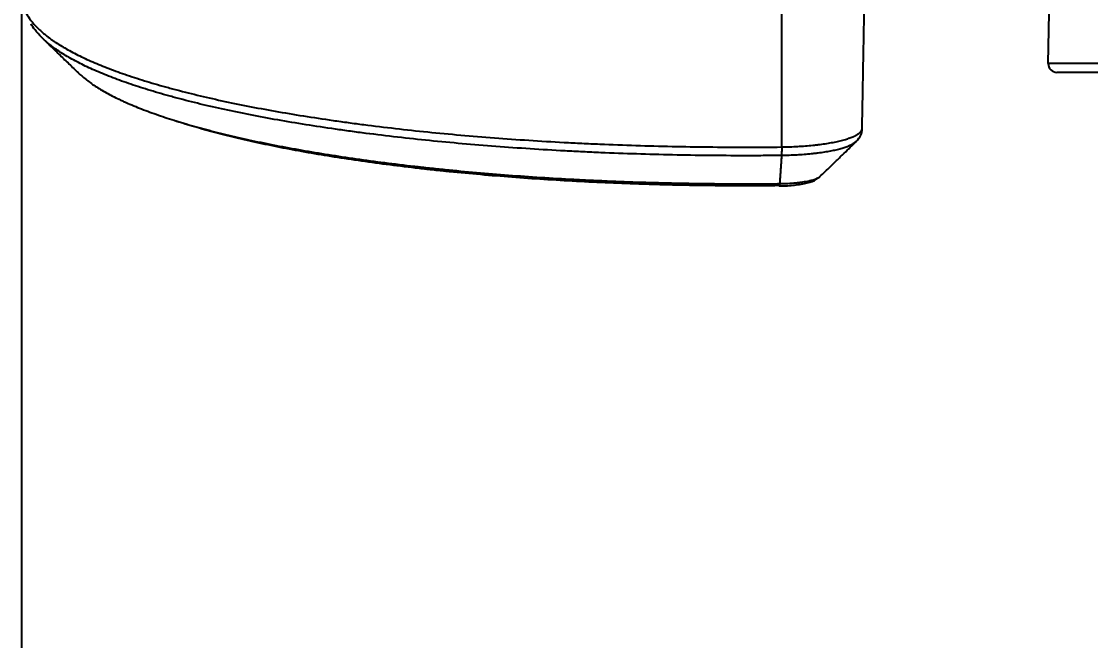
# Model space of a CAD drawing. Extents: x 86520 to 160660, y -2551 to 2752.
# Drawn here: x 89778.67 to 89815.45, y 1529.19 to 1550.51 of the extents above; entities that cross this region are included whole.
import ezdxf

# ---------------------------------------------------------------- set-up
doc = ezdxf.new("R2010")
doc.units = 0
doc.header["$LTSCALE"] = 10
doc.header["$MEASUREMENT"] = 0
doc.layers.get('DEFPOINTS').update_dxf_attribs({"linetype": 'CONTINUOUS'})
doc.layers.add('1', color=7, linetype='CONTINUOUS')
doc.dimstyles.new('경보기_스탈', dxfattribs={"dimtxt": 3.15, "dimasz": 2.5, "dimexe": 1, "dimexo": 1, "dimgap": 1, "dimtad": 1, "dimtoh": 1, "dimdec": 3, "dimzin": 1, "dimtxsty": 'STANDARD', "dimcen": 0, "dimclrd": 2, "dimclre": 2, "dimclrt": 4, "dimazin": 3, "dimtp": 0.1, "dimtm": 0.1, "dimtfac": 1, "dimtdec": 3, "dimtmove": 0, "dimatfit": 3})

# ---------------------------------------------------------------- blocks, each defined once
blk = doc.blocks.new('*D459')
at = {"layer": '1', "color": 1, "linetype": 'CONTINUOUS'}
for p, q in [((89778.667, 1552.028), (89778.667, 1458.244)), ((90217.647, 1548.054), (90217.647, 1458.244)), ((89793.667, 1463.244), (90202.647, 1463.244))]:
    blk.add_line(p, q, dxfattribs=at)
for points in [[(89793.667, 1465.744), (89793.667, 1460.744), (89778.667, 1463.244)], [(90202.647, 1465.744), (90202.647, 1460.744), (90217.647, 1463.244)]]:
    blk.add_solid(points, dxfattribs=at)
at = {"layer": 'DEFPOINTS', "color": 0, "linetype": 'CONTINUOUS'}
for p in [(89778.667, 1553.028), (90217.647, 1549.054), (90217.647, 1463.244)]:
    blk.add_point(p, dxfattribs=at)
at = {"layer": '1', "color": 2, "linetype": 'CONTINUOUS', "insert": (90008.262, 1475.744), "char_height": 15, "attachment_point": 5}
blk.add_mtext('439', dxfattribs=at)

msp = doc.modelspace()

# ---------------------------------------------------------------- linework, layer by layer
at = {"layer": '1', "color": 7, "linetype": 'CONTINUOUS'}
for p, q in [((89813.9935, 1549.0618), (89814.3076, 1567.0549)), ((89833.9904, 1548.7566), (89814.2934, 1548.7566))]:
    msp.add_line(p, q, dxfattribs=at)
msp.add_arc((89814.2934, 1549.0566), 0.3, 179, 270, dxfattribs=at)
msp.add_ellipse((89833.9964, 1549.0566), major_axis=(-20.003, 0.0052), ratio=0.000262, start_param=4.712689, end_param=6.2831808, dxfattribs=at)
for points, knots in [([(89778.7007, 1551.2472), (89778.706, 1551.1839), (89778.7169, 1551.1209), (89778.7563, 1550.9714), (89778.823, 1550.7988), (89778.9856, 1550.5422), (89779.21, 1550.2874), (89779.401, 1550.1185), (89779.56, 1549.9923), (89779.6434, 1549.9292), (89779.7328, 1549.8663), (89779.7938, 1549.8244), (89779.8249, 1549.8035), (89779.9837, 1549.699), (89780.2571, 1549.5338), (89780.5687, 1549.3724), (89780.8992, 1549.213), (89781.0739, 1549.1345), (89781.4421, 1548.9798), (89781.8289, 1548.8273), (89782.4649, 1548.6046), (89782.9264, 1548.4599), (89783.2868, 1548.3528), (89783.4093, 1548.3174), (89783.5967, 1548.2645), (89783.6598, 1548.247), (89783.7868, 1548.2121), (89784.1069, 1548.1253), (89784.7056, 1547.973), (89785.2697, 1547.8434), (89785.8499, 1547.7168), (89786.1481, 1547.655), (89786.7608, 1547.5348), (89787.0738, 1547.4766), (89787.7132, 1547.3635), (89788.3658, 1547.2537), (89789.0446, 1547.1505), (89789.5635, 1547.0756), (89789.7381, 1547.0511), (89790.0025, 1547.0151), (89790.0911, 1547.0032), (89790.269, 1546.9796), (89790.3581, 1546.968), (89790.8053, 1546.9106), (89791.5293, 1546.8224), (89792.2699, 1546.7423), (89793.393, 1546.6284), (89794.1583, 1546.5608), (89795.3311, 1546.4706), (89796.1212, 1546.4149), (89796.928, 1546.3672), (89797.4375, 1546.3399), (89797.5397, 1546.3346), (89797.7445, 1546.3241), (89797.8473, 1546.3191), (89798.1557, 1546.3042), (89798.3615, 1546.2949), (89798.9798, 1546.2685), (89799.393, 1546.2531), (89800.2212, 1546.2271), (89800.6363, 1546.2161), (89801.4685, 1546.1985), (89802.3026, 1546.1851), (89803.1407, 1546.1806), (89803.9807, 1546.1805), (89804.4017, 1546.1826), (89804.8237, 1546.1869)], [0, 0, 0, 0, 0.0228218, 0.0228218, 0.0543437, 0.0858656, 0.1173874, 0.1489093, 0.1489093, 0.1646703, 0.1725507, 0.1725507, 0.1804312, 0.1804312, 0.2119531, 0.2434749, 0.2434749, 0.2749968, 0.2749968, 0.3065187, 0.3380406, 0.3695625, 0.3695625, 0.3853234, 0.3853234, 0.3932039, 0.3932039, 0.4010843, 0.4326062, 0.4641281, 0.4641281, 0.49565, 0.49565, 0.5271718, 0.5271718, 0.5586937, 0.5902156, 0.5902156, 0.6059765, 0.6059765, 0.613857, 0.613857, 0.6217375, 0.6217375, 0.6532594, 0.6847812, 0.6847812, 0.747825, 0.747825, 0.7793469, 0.8108687, 0.8108687, 0.8187492, 0.8187492, 0.8266297, 0.8266297, 0.8423906, 0.8423906, 0.8739125, 0.8739125, 0.9054344, 0.9054344, 0.9369562, 0.9684781, 0.9684781, 1, 1, 1, 1]), ([(89803.5289, 1545.8856), (89803.122, 1545.8858), (89802.2994, 1545.8903), (89801.4807, 1545.9034), (89800.6533, 1545.9209), (89800.2405, 1545.9318), (89799.417, 1545.9575), (89799.0062, 1545.9728), (89798.3915, 1545.999), (89798.1868, 1546.0083), (89797.8802, 1546.0231), (89797.778, 1546.0281), (89797.5743, 1546.0384), (89797.0664, 1546.0649), (89796.164, 1546.1181), (89795.3784, 1546.1734), (89794.2123, 1546.2629), (89793.4515, 1546.3301), (89792.3347, 1546.4432), (89791.5984, 1546.5226), (89790.8786, 1546.6102), (89790.434, 1546.6672), (89790.3453, 1546.6787), (89790.1685, 1546.7021), (89790.0804, 1546.7139), (89789.8175, 1546.7497), (89789.6439, 1546.774), (89789.1279, 1546.8482), (89788.4531, 1546.9507), (89787.8042, 1547.0597), (89787.1686, 1547.172), (89786.8573, 1547.2298), (89786.2481, 1547.349), (89785.9517, 1547.4103), (89785.3748, 1547.536), (89784.814, 1547.6646), (89784.2849, 1547.799), (89783.9641, 1547.8847), (89783.9005, 1547.9019), (89783.7742, 1547.9366), (89783.7115, 1547.954), (89783.5252, 1548.0064), (89783.4034, 1548.0416), (89783.0451, 1548.1479), (89782.5863, 1548.2915), (89781.9539, 1548.5125), (89781.5693, 1548.6639), (89781.2033, 1548.8175), (89781.0296, 1548.8954), (89780.701, 1549.0536), (89780.3913, 1549.2138), (89780.1194, 1549.3778), (89779.9616, 1549.4815), (89779.9306, 1549.5023), (89779.87, 1549.5439), (89779.7812, 1549.6063), (89779.6982, 1549.6688), (89779.5402, 1549.7942), (89779.3503, 1549.9617), (89779.1403, 1550.1998), (89779.0388, 1550.3546), (89778.9999, 1550.4247)], [0, 0, 0, 0, 0.0338386, 0.0685626, 0.0685626, 0.1032866, 0.1032866, 0.1380107, 0.1380107, 0.1553727, 0.1553727, 0.1640537, 0.1640537, 0.1727347, 0.2074587, 0.2421828, 0.2421828, 0.3116308, 0.3116308, 0.3463549, 0.3810789, 0.3810789, 0.3897599, 0.3897599, 0.3984409, 0.3984409, 0.4158029, 0.4158029, 0.4505269, 0.485251, 0.485251, 0.519975, 0.519975, 0.554699, 0.554699, 0.5894231, 0.6241471, 0.6241471, 0.6328281, 0.6328281, 0.6415091, 0.6415091, 0.6588711, 0.6588711, 0.6935952, 0.7283192, 0.7630432, 0.7630432, 0.7977672, 0.7977672, 0.8324913, 0.8672153, 0.8672153, 0.8758963, 0.8758963, 0.8845773, 0.9019393, 0.9019393, 0.9366634, 0.9713874, 1, 1, 1, 1]), ([(89780.6189, 1548.7439), (89780.6968, 1548.6683), (89780.8738, 1548.5144), (89781.1959, 1548.2846), (89781.452, 1548.1312), (89781.7277, 1547.9787), (89781.8753, 1547.903), (89782.0725, 1547.8089), (89782.1125, 1547.7902), (89782.1937, 1547.7528), (89782.3172, 1547.697), (89782.4456, 1547.6418), (89782.7088, 1547.5324), (89783.0769, 1547.3888), (89783.679, 1547.18), (89784.3301, 1546.978), (89785.0302, 1546.7825), (89785.5299, 1546.6566), (89785.9173, 1546.5639), (89786.0486, 1546.5332), (89786.3154, 1546.4726), (89786.4511, 1546.4425), (89786.8626, 1546.3537), (89787.1432, 1546.2961), (89787.7171, 1546.1844), (89788.0103, 1546.1302), (89788.6086, 1546.0251), (89789.219, 1545.9231), (89789.853, 1545.8276), (89790.4991, 1545.7352), (89790.8282, 1545.6906), (89791.4987, 1545.6048), (89791.8399, 1545.5635), (89792.2741, 1545.5139), (89792.3614, 1545.5041), (89792.5366, 1545.4846), (89792.6247, 1545.475), (89792.8895, 1545.4466), (89793.0669, 1545.4281), (89793.9577, 1545.3383), (89794.6831, 1545.2744), (89795.7897, 1545.1902), (89796.1618, 1545.1641), (89796.9121, 1545.1158), (89797.422, 1545.0858), (89797.9374, 1545.0593), (89798.0709, 1545.0527)], [0, 0, 0, 0, 0.0428837, 0.0877177, 0.1325517, 0.1325517, 0.1773857, 0.1773857, 0.1885942, 0.1885942, 0.1998027, 0.2222197, 0.2222197, 0.2670537, 0.3118877, 0.3567217, 0.4015557, 0.4463897, 0.4463897, 0.4688067, 0.4688067, 0.4912237, 0.4912237, 0.5360577, 0.5360577, 0.5808917, 0.5808917, 0.6257257, 0.6705597, 0.6705597, 0.7153937, 0.7153937, 0.7602277, 0.7602277, 0.7714362, 0.7714362, 0.7826447, 0.7826447, 0.8050617, 0.8050617, 0.8947298, 0.8947298, 0.9395638, 0.9395638, 0.9843978, 1, 1, 1, 1]), ([(89804.7367, 1544.8549), (89803.9517, 1544.8467), (89803.1688, 1544.8469), (89801.9974, 1544.8593), (89801.6074, 1544.8655), (89801.0232, 1544.8778), (89800.7313, 1544.8848), (89800.4397, 1544.8928), (89800.2453, 1544.8985), (89800.1481, 1544.9014), (89799.6631, 1544.9167), (89799.2784, 1544.931), (89798.515, 1544.9634), (89797.7578, 1544.9996), (89797.0127, 1545.0434), (89796.2737, 1545.0909), (89795.9073, 1545.1166), (89794.8173, 1545.1995), (89794.1028, 1545.2623), (89793.2254, 1545.3507), (89793.0507, 1545.3689), (89792.7899, 1545.3969), (89792.7032, 1545.4064), (89792.5306, 1545.4255), (89792.4446, 1545.4351), (89792.0169, 1545.4839), (89791.6809, 1545.5246), (89791.0205, 1545.6091), (89790.6964, 1545.6529), (89790.0601, 1545.7438), (89789.4356, 1545.8379), (89788.8344, 1545.9382), (89788.2451, 1546.0417), (89787.9564, 1546.095), (89787.3912, 1546.2049), (89787.1149, 1546.2616), (89786.7096, 1546.349), (89786.576, 1546.3786), (89786.3132, 1546.4383), (89786.1839, 1546.4684), (89785.8024, 1546.5597), (89785.3103, 1546.6835), (89784.6208, 1546.8759), (89784.1906, 1547.0094), (89783.9824, 1547.0776), (89783.9797, 1547.0785)], [0, 0, 0, 0, 0.0951792, 0.0951792, 0.1427688, 0.1427688, 0.1665636, 0.178461, 0.178461, 0.1903583, 0.1903583, 0.2379479, 0.2379479, 0.2855375, 0.3331271, 0.3331271, 0.3807167, 0.3807167, 0.4758959, 0.4758959, 0.4996907, 0.4996907, 0.5115881, 0.5115881, 0.5234855, 0.5234855, 0.571075, 0.571075, 0.6186646, 0.6186646, 0.6662542, 0.7138438, 0.7138438, 0.7614334, 0.7614334, 0.809023, 0.809023, 0.8328178, 0.8328178, 0.8566126, 0.8566126, 0.9042022, 0.9517917, 0.9993813, 1, 1, 1, 1]), ([(89804.8237, 1546.1869), (89804.8703, 1546.1876), (89804.9168, 1546.1885), (89805.0096, 1546.1906), (89805.0559, 1546.1919), (89805.194, 1546.1964), (89805.2847, 1546.2003), (89805.4636, 1546.2102), (89805.5517, 1546.2161), (89805.7253, 1546.2297), (89805.8109, 1546.2375), (89805.9373, 1546.2501), (89805.9791, 1546.2544), (89806.0619, 1546.2637), (89806.1026, 1546.2686), (89806.2229, 1546.284), (89806.3004, 1546.2952), (89806.4503, 1546.319), (89806.5227, 1546.3317), (89806.6621, 1546.3586), (89806.7291, 1546.3727), (89806.8253, 1546.3952), (89806.8564, 1546.4029), (89806.9167, 1546.4186), (89806.9459, 1546.4266), (89807.0306, 1546.4508), (89807.0834, 1546.4673), (89807.1818, 1546.5016), (89807.2274, 1546.5193), (89807.2904, 1546.5468), (89807.3105, 1546.5562), (89807.3393, 1546.5704), (89807.3486, 1546.5751), (89807.3668, 1546.5847), (89807.3932, 1546.5991), (89807.4172, 1546.6135), (89807.4472, 1546.6328), (89807.4612, 1546.6424), (89807.4999, 1546.6715), (89807.5216, 1546.6914), (89807.5567, 1546.7318), (89807.57, 1546.7523), (89807.5833, 1546.7831), (89807.5866, 1546.7935), (89807.5909, 1546.8141), (89807.5919, 1546.8244), (89807.5917, 1546.8347)], [0, 0, 0, 0, 0.03125, 0.03125, 0.0625, 0.0625, 0.125, 0.125, 0.1875, 0.1875, 0.25, 0.25, 0.28125, 0.28125, 0.3125, 0.3125, 0.375, 0.375, 0.4375, 0.4375, 0.5, 0.5, 0.53125, 0.53125, 0.5625, 0.5625, 0.625, 0.625, 0.6875, 0.6875, 0.71875, 0.71875, 0.734375, 0.734375, 0.75, 0.78125, 0.78125, 0.8125, 0.8125, 0.875, 0.875, 0.9375, 0.9375, 0.96875, 0.96875, 1, 1, 1, 1]), ([(89807.3443, 1546.3417), (89807.4189, 1546.3943), (89807.5159, 1546.5221), (89807.6163, 1546.7456), (89807.5901, 1546.8461), (89807.5894, 1546.8488)], [0, 0, 0, 0, 0.5024117, 0.9865479, 1, 1, 1, 1]), ([(89804.8239, 1546.1869), (89804.8241, 1546.1269), (89804.8237, 1546.0697), (89804.8218, 1545.9691), (89804.8203, 1545.9256), (89804.8183, 1545.892)], [0, 0, 0, 0, 0.5, 0.5, 1, 1, 1, 1]), ([(89807.364, 1546.3515), (89807.3555, 1546.3441), (89807.3464, 1546.3368), (89807.3245, 1546.3205), (89807.3113, 1546.3115), (89807.2828, 1546.2934), (89807.2599, 1546.2798), (89807.2348, 1546.2662), (89807.2176, 1546.2572), (89807.2087, 1546.2528), (89807.1814, 1546.2394), (89807.1623, 1546.2306), (89807.1025, 1546.2047), (89807.0159, 1546.1713), (89806.9157, 1546.1403), (89806.8352, 1546.1175), (89806.8075, 1546.11), (89806.7502, 1546.0953), (89806.7207, 1546.0881), (89806.6293, 1546.0669), (89806.5656, 1546.0536), (89806.4331, 1546.0283), (89806.3644, 1546.0164), (89806.2219, 1545.994), (89806.1482, 1545.9834), (89806.0339, 1545.969), (89805.9952, 1545.9643), (89805.9362, 1545.9578), (89805.9164, 1545.9557), (89805.8767, 1545.9516), (89805.8568, 1545.9496), (89805.7567, 1545.9397), (89805.5941, 1545.9251), (89805.4266, 1545.9139), (89805.2566, 1545.9046), (89805.1704, 1545.901), (89805.0392, 1545.8967), (89804.9951, 1545.8955), (89804.907, 1545.8935), (89804.8628, 1545.8927), (89804.8185, 1545.892)], [0, 0, 0, 0, 0.029561, 0.029561, 0.0668856, 0.0668856, 0.1042102, 0.1228725, 0.1228725, 0.1415348, 0.1415348, 0.1788593, 0.1788593, 0.2535085, 0.3281576, 0.3281576, 0.3654822, 0.3654822, 0.4028068, 0.4028068, 0.4774559, 0.4774559, 0.5521051, 0.5521051, 0.6267542, 0.6267542, 0.6640788, 0.6640788, 0.6827411, 0.6827411, 0.7014034, 0.7014034, 0.7760525, 0.8507017, 0.8507017, 0.9253508, 0.9253508, 0.9626754, 0.9626754, 1, 1, 1, 1]), ([(89806.1417, 1545.1678), (89806.261, 1545.2833), (89806.45, 1545.4662), (89806.7272, 1545.7346), (89807.0257, 1546.0234), (89807.2542, 1546.2445), (89807.3943, 1546.3801)], [0, 0, 0, 0, 0.2855202, 0.4525097, 0.6642805, 1, 1, 1, 1]), ([(89804.8167, 1545.8919), (89804.8134, 1545.8919), (89804.8101, 1545.8919), (89804.8036, 1545.8918), (89804.7937, 1545.8917), (89804.7708, 1545.8915), (89804.7249, 1545.891), (89804.6332, 1545.8902), (89804.4497, 1545.8886), (89804.2927, 1545.8876), (89803.9787, 1545.8861), (89803.7697, 1545.8855), (89803.5502, 1545.8856), (89803.5396, 1545.8856), (89803.5289, 1545.8856)], [0, 0, 0, 0, 0.0076182, 0.0076182, 0.0152365, 0.0304729, 0.0609459, 0.1218917, 0.2437835, 0.4875669, 0.4875669, 0.9751338, 0.9751338, 1, 1, 1, 1]), ([(89798.0709, 1545.0527), (89798.3209, 1545.0403), (89798.5722, 1545.0288), (89799.2124, 1545.0016), (89799.603, 1544.9871), (89800.0954, 1544.9715), (89800.1941, 1544.9685), (89800.3914, 1544.9628), (89800.6875, 1544.9546), (89801.379, 1544.9382), (89802.3688, 1544.9225), (89803.1627, 1544.9182), (89803.7589, 1544.9181), (89803.9577, 1544.9186), (89804.3557, 1544.9206), (89804.5548, 1544.9222), (89804.754, 1544.9242)], [0, 0, 0, 0, 0.1153574, 0.1153574, 0.2922859, 0.2922859, 0.336518, 0.336518, 0.3807502, 0.4692144, 0.6461429, 0.8230715, 0.8230715, 0.9115357, 0.9115357, 1, 1, 1, 1]), ([(89804.7412, 1544.8444), (89804.7528, 1544.8444), (89804.9327, 1544.8465), (89805.2876, 1544.8674), (89805.71, 1544.9437), (89805.9613, 1545.0198), (89806.0927, 1545.132), (89806.1252, 1545.1633)], [0, 0, 0, 0, 0.0201074, 0.3126531, 0.622135, 0.9037307, 1, 1, 1, 1]), ([(89804.7534, 1544.9242), (89804.8014, 1544.9248), (89804.8491, 1544.9258), (89804.9202, 1544.9281), (89804.9437, 1544.929), (89804.9908, 1544.9309), (89805.0143, 1544.9321), (89805.1305, 1544.9382), (89805.2202, 1544.9449), (89805.3499, 1544.9573), (89805.3924, 1544.9618), (89805.4548, 1544.9693), (89805.4754, 1544.9719), (89805.5157, 1544.9773), (89805.5354, 1544.9801), (89805.6324, 1544.9944), (89805.7041, 1545.0073), (89805.7858, 1545.0253), (89805.8017, 1545.029), (89805.8328, 1545.0366), (89805.8479, 1545.0405), (89805.8918, 1545.0524), (89805.919, 1545.0606), (89805.9948, 1545.0858), (89806.0376, 1545.1035), (89806.0816, 1545.1267), (89806.0899, 1545.1314), (89806.1055, 1545.1409), (89806.1128, 1545.1456), (89806.131, 1545.1585), (89806.1409, 1545.1668), (89806.1492, 1545.1751)], [0, 0, 0, 0, 0.0721592, 0.0721592, 0.1082388, 0.1082388, 0.1443184, 0.1443184, 0.2886368, 0.2886368, 0.360796, 0.360796, 0.3968756, 0.3968756, 0.4329552, 0.4329552, 0.5772736, 0.5772736, 0.6133532, 0.6133532, 0.6494329, 0.6494329, 0.7215921, 0.7215921, 0.8659105, 0.8659105, 0.9019901, 0.9019901, 0.9380697, 0.9380697, 1, 1, 1, 1]), ([(89804.7549, 1544.9242), (89804.7536, 1544.9066), (89804.7522, 1544.8916), (89804.7492, 1544.8676), (89804.7477, 1544.8586), (89804.7444, 1544.8467), (89804.7426, 1544.8439), (89804.7391, 1544.8446), (89804.7373, 1544.8482), (89804.7356, 1544.8548)], [0, 0, 0, 0, 0.25, 0.25, 0.5, 0.5, 0.75, 0.75, 1, 1, 1, 1])]:
    msp.add_open_spline(points, degree=3, knots=knots, dxfattribs=at)
for points, degree in [([(89807.5912, 1546.8019), (89807.6337, 1549.1501), (89807.6761, 1551.4984)], 2), ([(89804.8237, 1546.187), (89804.8253, 1547.7164), (89804.8269, 1549.2458), (89804.8284, 1550.7752)], 3), ([(89779.3716, 1549.951), (89780.626, 1548.737)], 1), ([(89804.8185, 1545.8919), (89804.7534, 1544.9242)], 1)]:
    msp.add_open_spline(points, degree=degree, dxfattribs=at)

# ---------------------------------------------------------------- dimensions: what is measured, and where the dimension line sits
dim = msp.add_linear_dim(base=(90217.6473, 1463.2445), p1=(89778.6666, 1553.0278), p2=(90217.6473, 1549.0539), text='439', dimstyle='경보기_스탈', override={"dimtxt": 15, "dimasz": 15, "dimexe": 5, "dimgap": 5, "dimtoh": 0, "dimzin": 9, "dimclrd": 1, "dimclre": 1, "dimclrt": 2, "dimfxl": 0.3}, dxfattribs=at)
dim.commit()
dim.dimension.update_dxf_attribs({"geometry": '*D459', "text_midpoint": (90008.2623, 1463.2445), "dimtype": 160})

doc.saveas('drawing.dxf')
